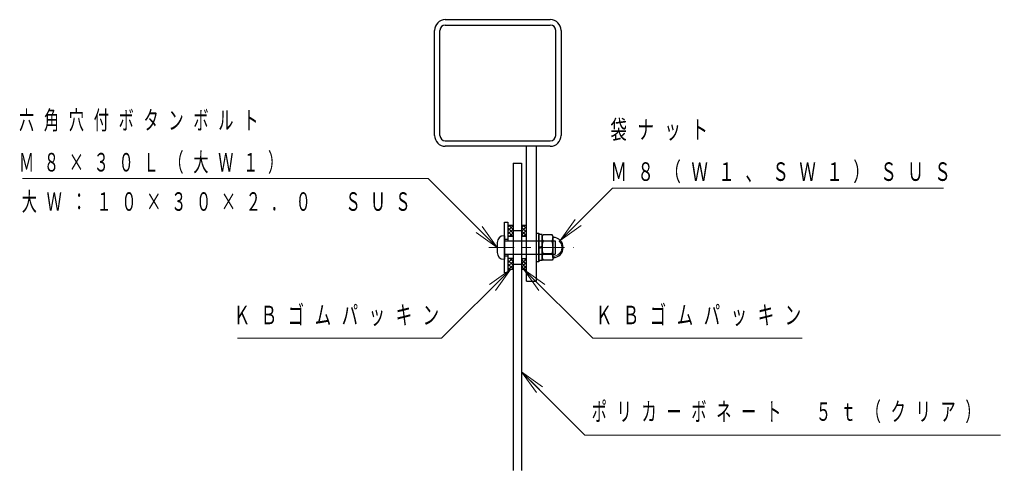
# Model space of a CAD drawing. Units: millimetres on the paper. Extents: x -385 to 145, y 0 to 323.
# Drawn here: x 28.3 to 144.5, y 269.5 to 322.9 of the extents above; entities that cross this region are included whole.
import ezdxf

# ---------------------------------------------------------------- set-up
doc = ezdxf.new("R2010")
doc.units = ezdxf.units.MM
doc.linetypes.add('USER1', pattern=[4.5, 2.5, -2])
doc.linetypes.add('USER2', pattern=[6, 3, -1, 1, -1])
doc.layers.add('LY_1', color=7, linetype='Continuous', lineweight=25)
doc.styles.add('ＭＳ ゴシック', font='')
doc.styles.get('ＭＳ ゴシック').set_extended_font_data('MS Gothic')

msp = doc.modelspace()

# ---------------------------------------------------------------- linework, layer by layer
at = {"layer": 'LY_1', "color": 3}
for p, q in [((78.753, 322.893), (91.193, 322.893)), ((78.753, 322.253), (91.193, 322.253)), ((77.473, 309.173), (77.473, 321.613)), ((78.113, 309.173), (78.113, 321.613)), ((91.833, 309.173), (91.833, 321.613)), ((92.473, 321.613), (92.473, 309.173)), ((78.753, 308.533), (91.193, 308.533)), ((91.193, 307.893), (78.753, 307.893))]:
    msp.add_line(p, q, dxfattribs=at)
at = {"layer": 'LY_1', "color": 4}
for p, q in [((88.373, 291.893), (88.373, 307.893)), ((89.573, 291.893), (89.573, 307.893))]:
    msp.add_line(p, q, dxfattribs=at)
at = {"layer": 'LY_1'}
for p, q in [((86.773, 305.893), (86.773, 269.487)), ((87.773, 305.893), (87.773, 269.487)), ((85.773, 298.893), (86.173, 298.893)), ((85.773, 292.893), (85.773, 298.893)), ((86.173, 298.893), (86.173, 296.693)), ((89.573, 297.593), (89.813, 297.593)), ((89.573, 294.193), (89.573, 297.593)), ((89.813, 297.593), (89.813, 294.193)), ((84.893, 296.493), (84.893, 295.293)), ((85.693, 297.293), (85.773, 297.293)), ((85.773, 297.293), (85.773, 294.493)), ((85.773, 296.893), (86.173, 296.893)), ((85.773, 296.693), (91.773, 296.693)), ((86.773, 297.193), (86.173, 297.193)), ((88.373, 297.193), (87.773, 297.193)), ((90.213, 297.433), (89.813, 297.433)), ((89.813, 294.353), (89.813, 297.433)), ((90.213, 294.353), (90.213, 297.433)), ((90.213, 297.192), (90.329, 297.393)), ((90.213, 294.594), (90.213, 297.192)), ((91.397, 297.393), (90.329, 297.393)), ((91.397, 296.643), (90.329, 296.643)), ((91.513, 297.192), (91.397, 297.393)), ((91.513, 294.594), (91.513, 297.192)), ((91.773, 296.693), (91.773, 295.093)), ((90.213, 296), (89.813, 295.893)), ((90.213, 295.893), (89.813, 295.786)), ((91.397, 295.143), (90.329, 295.143)), ((85.693, 294.493), (85.773, 294.493)), ((85.773, 295.093), (91.773, 295.093)), ((85.773, 294.893), (86.173, 294.893)), ((86.173, 295.093), (86.173, 292.893)), ((86.773, 294.593), (86.173, 294.593)), ((87.773, 294.593), (88.373, 294.593)), ((89.813, 294.193), (89.573, 294.193)), ((90.213, 294.353), (89.813, 294.353)), ((90.213, 294.594), (90.329, 294.393)), ((91.397, 294.393), (90.329, 294.393)), ((91.513, 294.594), (91.397, 294.393)), ((86.173, 292.893), (85.773, 292.893)), ((88.373, 291.893), (89.573, 291.893))]:
    msp.add_line(p, q, dxfattribs=at)
at = {"layer": 'LY_1', "color": 131}
for p, q in [((86.773, 305.893), (87.773, 305.893)), ((86.773, 297.893), (87.773, 297.893)), ((87.773, 293.893), (86.773, 293.893))]:
    msp.add_line(p, q, dxfattribs=at)
at = {"layer": 'LY_1', "lineweight": 13}
for p, q in [((92.362, 296.742), (94.129, 299.217)), ((92.362, 296.742), (94.483, 298.863)), ((84.893, 295.893), (82.418, 297.661)), ((84.893, 295.893), (82.772, 298.015)), ((83.125, 298.368), (84.893, 295.893)), ((86.173, 298.305), (86.361, 298.493)), ((86.173, 297.881), (86.773, 298.481)), ((86.773, 297.61), (86.173, 298.21)), ((86.173, 297.457), (86.773, 298.057)), ((86.766, 297.193), (86.173, 297.786)), ((86.773, 298.034), (86.314, 298.493)), ((86.334, 297.193), (86.773, 297.632)), ((86.773, 298.459), (86.739, 298.493)), ((87.773, 298.208), (88.058, 298.493)), ((87.773, 297.784), (88.373, 298.384)), ((88.373, 297.707), (87.773, 298.307)), ((87.773, 297.36), (88.373, 297.96)), ((88.373, 297.283), (87.773, 297.883)), ((88.039, 297.193), (87.773, 297.459)), ((88.373, 298.131), (88.011, 298.493)), ((88.031, 297.193), (88.373, 297.535)), ((94.837, 298.51), (92.362, 296.742)), ((86.341, 297.193), (86.173, 297.362)), ((86.758, 297.193), (86.773, 297.208)), ((86.173, 294.487), (86.28, 294.593)), ((86.173, 294.063), (86.704, 294.593)), ((86.773, 293.792), (86.173, 294.392)), ((86.173, 293.638), (86.773, 294.238)), ((86.773, 294.216), (86.396, 294.593)), ((87.773, 294.39), (87.977, 294.593)), ((87.773, 293.966), (88.373, 294.566)), ((88.373, 293.889), (87.773, 294.489)), ((87.773, 293.541), (88.373, 294.141)), ((88.373, 293.464), (87.773, 294.064)), ((88.373, 294.313), (88.093, 294.593)), ((83.998, 291.525), (86.473, 293.293)), ((86.473, 293.293), (84.352, 291.172)), ((86.473, 293.293), (84.705, 290.818)), ((86.773, 293.367), (86.173, 293.967)), ((86.423, 293.293), (86.173, 293.543)), ((86.252, 293.293), (86.773, 293.814)), ((86.677, 293.293), (86.773, 293.39)), ((88.12, 293.293), (87.773, 293.64)), ((87.949, 293.293), (88.373, 293.717)), ((89.841, 290.818), (88.073, 293.293)), ((88.073, 293.293), (90.548, 291.525)), ((88.073, 293.293), (90.195, 291.172)), ((89.541, 278.698), (87.773, 281.172)), ((87.773, 281.172), (90.248, 279.405)), ((87.773, 281.172), (89.895, 279.051))]:
    msp.add_line(p, q, dxfattribs=at)
at = {"layer": 'LY_1', "color": 190}
for p, q in [((86.773, 298.493), (86.173, 298.493)), ((88.373, 298.493), (87.773, 298.493)), ((86.773, 293.293), (86.173, 293.293)), ((88.373, 293.293), (87.773, 293.293))]:
    msp.add_line(p, q, dxfattribs=at)
at = {"layer": 'LY_1', "color": 2, "linetype": 'USER2', "lineweight": 13}
msp.add_line((83.891, 295.893), (93.93, 295.893), dxfattribs=at)
at = {"layer": 'LY_1', "lineweight": 13}
for points in [[(84.893, 295.893), (76.733, 304.053), (28.656, 304.053)], [(92.362, 296.742), (98.561, 302.942), (137.767, 302.942)], [(86.473, 293.293), (78.313, 285.133), (54.117, 285.133)], [(88.073, 293.293), (96.233, 285.133), (121.01, 285.133)], [(87.773, 281.172), (95.281, 273.664), (144.512, 273.664)]]:
    msp.add_lwpolyline(points, dxfattribs=at)
at = {"layer": 'LY_1', "color": 3}
for centre, radius, start, end in [((78.753, 321.613), 1.28, 90, 180), ((78.753, 321.613), 0.64, 90, 180), ((91.193, 321.613), 1.28, 0, 90), ((91.193, 321.613), 0.64, 0, 90), ((78.753, 309.173), 1.28, 180, 270), ((78.753, 309.173), 0.64, 180, 270), ((91.193, 309.173), 1.28, 270, 0), ((91.193, 309.173), 0.64, 270, 0)]:
    msp.add_arc(centre, radius, start, end, dxfattribs=at)
at = {"layer": 'LY_1'}
for centre, radius, start, end in [((85.693, 296.493), 0.8, 90, 180), ((91.57, 297.192), 1.357, 180, 203.86351), ((92.695, 295.893), 2.482, 162.41248, 197.58757), ((90.156, 297.192), 1.357, 336.13561, 0.00002), ((89.031, 295.893), 2.482, 342.41244, 17.58754), ((91.513, 295.893), 1.2, 270.00001, 90), ((85.693, 295.293), 0.8, 180, 270), ((91.57, 294.594), 1.357, 156.13559, 180), ((90.156, 294.594), 1.357, 0.00002, 23.86442)]:
    msp.add_arc(centre, radius, start, end, dxfattribs=at)
at = {"layer": 'LY_1', "linetype": 'USER1', "lineweight": 13}
msp.add_arc((91.513, 295.893), 1.04, 270.00001, 90, dxfattribs=at)

# ---------------------------------------------------------------- texts
at = {"layer": 'LY_1', "char_height": 2.199, "attachment_point": 4, "style": 'ＭＳ ゴシック'}
for s, insert in [('\\T1.64;\\W0.6;六角穴付ボタンボルト', (28.24, 310.853)), ('\\T1.64;\\W0.65;袋ナット', (98.313, 309.742)), ('\\T1.64;\\W0.6;Ｍ８×３０Ｌ（大Ｗ１）', (28.24, 305.853)), ('\\T1.64;\\W0.65;Ｍ８（Ｗ１、ＳＷ１）ＳＵＳ', (98.313, 304.742)), ('\\T1.64;\\W0.6;大Ｗ：１０×３０×２．０\u3000ＳＵＳ', (28.567, 301.222)), ('\\T1.64;\\W0.65;ＫＢゴムパッキン', (53.682, 287.783)), ('\\T1.64;\\W0.65;ＫＢゴムパッキン', (96.575, 287.783)), ('\\T1.64;\\W0.6;ポリカーボネート\u3000５ｔ（クリア）', (96.091, 276.314))]:
    msp.add_mtext(s, dxfattribs=dict(at, insert=insert))

doc.saveas('drawing.dxf')
